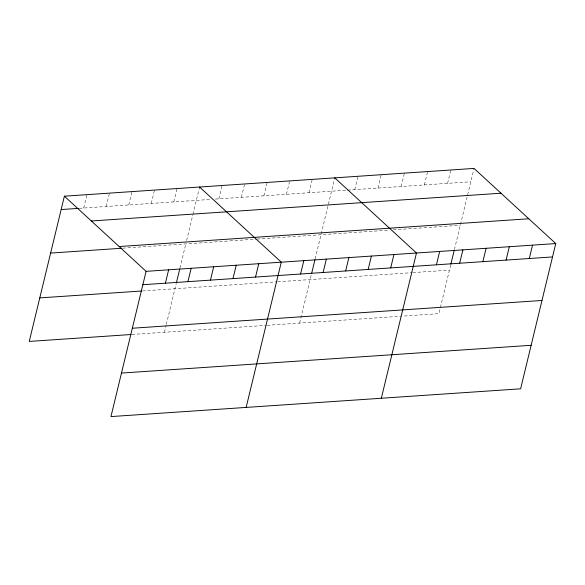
<?xml version="1.0" encoding="UTF-8"?>
<svg xmlns="http://www.w3.org/2000/svg" width="585" height="585" viewBox="0 0 585 585"><rect width="100%" height="100%" fill="white"/><g stroke="black" fill="none" stroke-linecap="round" stroke-linejoin="round"><path stroke-width="0.44" stroke-dasharray="2.92 2.19" d="M83.684 208.026L86.916 194.659M106.214 206.498L109.446 193.13M128.744 204.969L131.983 191.602M151.274 203.441L154.513 190.074M173.811 201.913L177.043 188.545M164.436 332.258L166.118 325.297M166.33 324.426L176.217 283.571M179.968 268.047L185.811 243.901M186.652 240.42L192.757 215.185M192.97 214.315L199.573 187.017M218.87 198.856L222.103 185.489M241.4 197.328L244.632 183.968M263.93 195.807L267.162 182.44M286.46 194.278L289.692 180.911M308.99 192.75L312.229 179.383M299.622 323.095L311.403 274.402M315.154 258.884L334.759 177.855M354.737 189.65L357.969 176.282M377.954 188.077L381.186 174.71M401.164 186.498L404.396 173.131M424.381 184.926L427.613 171.559M447.591 183.354L450.823 169.986M450.684 264.961L438.904 313.655L402.297 316.134M454.435 249.437L474.04 168.414M79.18 208.326L211.66 199.346M215.265 199.105L346.7 190.191M347.592 190.132L470.808 181.781M122.726 248.179L256.106 239.141M257.005 239.075L388.849 230.139M393.317 229.839L460.278 225.298M142.521 290.942L276.8 281.838M277.707 281.78L411.928 272.676M412.82 272.617L449.426 270.131M131.991 334.459L266.277 325.355M267.177 325.297L401.405 316.192"/><path stroke-width="0.88" d="M64.387 196.187L146.096 271.345L110.96 416.586L520.613 388.813L555.75 243.572L474.04 168.414L64.387 196.187L29.25 341.428L131.091 334.518M165.394 283.184L168.634 269.817M176.421 282.709L179.763 268.91M187.924 281.663L191.163 268.296M210.461 280.135L213.693 266.767M232.991 278.606L236.223 265.239M255.521 277.078L258.753 263.711M246.146 407.423L281.283 262.182L199.573 187.017M300.58 274.021L303.812 260.654M311.608 273.539L314.942 259.747M323.11 272.493L326.342 259.126M345.64 270.965L348.879 257.597M368.17 269.436L371.409 256.069M390.707 267.915L393.939 254.548M381.332 398.261L416.469 253.02L334.759 177.855M436.447 264.808L439.679 251.44M450.889 264.098L454.223 250.3M459.664 263.235L462.896 249.868M482.874 261.663L486.106 248.296M506.091 260.091L509.323 246.724M529.301 258.519L532.533 245.152M61.154 209.554L78.28 208.392M91.355 220.991L501.001 193.218M119.135 246.541L528.781 218.768M50.624 253.071L121.826 248.245M146.096 271.345L555.75 243.572M142.864 284.712L552.518 256.939M39.78 297.904L141.614 291.001M132.334 328.236L541.988 300.463M121.49 373.069L531.143 345.296"/></g></svg>
